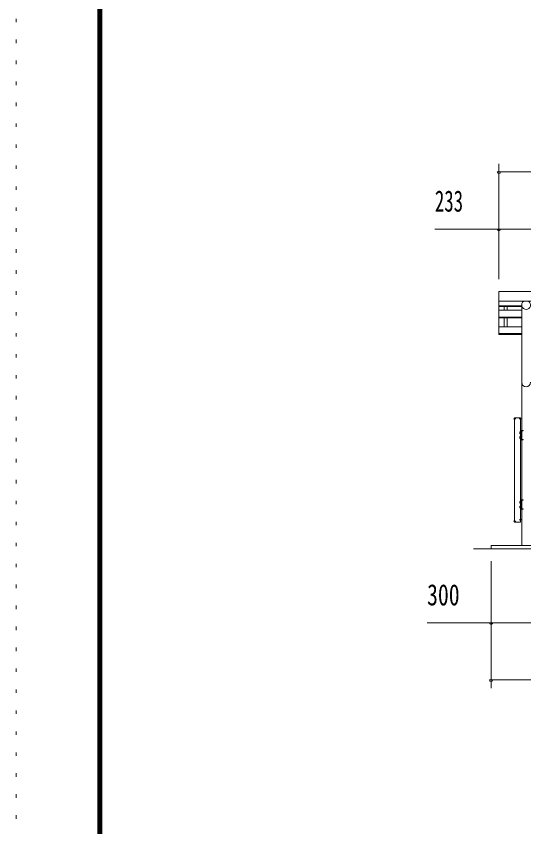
# Model space of a CAD drawing. Units: millimetres, scale not verified. Extents: x -37128 to 37128, y -14700 to 14700.
# Drawn here: x -4452 to -98, y 741 to 7701 of the extents above; entities that cross this region are included whole.
import ezdxf
from ezdxf.enums import TextEntityAlignment as Align

# ---------------------------------------------------------------- set-up
doc = ezdxf.new("R2010")
doc.units = ezdxf.units.MM
doc.header["$LTSCALE"] = 60
doc.linetypes.add('USER3', pattern=[24, 12, -5, 2, -5])
doc.linetypes.add('USER4', pattern=[3, 0.5, -2.5])
for name, color, linetype, lineweight in [('0-2_1-0BOLD', 7, 'Continuous', 18), ('0-3_1-2CENTER', 3, 'USER3', 18), ('0-4_1-4THIN', 4, 'Continuous', 18), ('0-5_1-5DIM', 3, 'Continuous', 18), ('0-C_F-F', 5, 'Continuous', 18), ('0-D_F-E_J_ADD', 3, 'USER4', 18)]:
    doc.layers.add(name, color=color, linetype=linetype, lineweight=lineweight)
doc.styles.add('ＭＳ ゴシック', font='')
doc.styles.get('ＭＳ ゴシック').set_extended_font_data('MS Gothic')

msp = doc.modelspace()

# ---------------------------------------------------------------- linework, layer by layer
at = {"layer": '0-2_1-0BOLD'}
for p, q in [((-310.47, 5337.73), (7505.53, 5337.73)), ((7505.53, 5254.08), (-310.47, 5254.08)), ((-115.62, 5222.1), (-115.62, 3157.54)), ((-310.47, 5212.89), (-115.62, 5212.89)), ((-115.62, 5209.34), (-310.47, 5209.34)), ((-310.47, 5177.13), (-115.62, 5177.13)), ((-310.47, 5118.3), (-115.62, 5118.3)), ((-115.62, 5112.4), (-310.47, 5112.4)), ((-310.47, 5034.68), (-115.62, 5034.68)), ((-115.62, 4977.04), (-310.47, 4977.04)), ((-178.12, 4247.04), (-179.24, 4246.94)), ((-125.12, 4253.54), (-178.12, 4253.54)), ((-125.12, 4132.04), (-125.12, 4253.54)), ((-125.12, 4247.04), (-124, 4246.94)), ((-178.12, 4240.04), (-179.24, 4240.14)), ((-178.41, 4240.04), (-178.12, 4240.04)), ((-125.12, 4240.04), (-124, 4240.14)), ((-124.83, 4240.04), (-125.12, 4240.04)), ((-130.72, 4129.84), (-130.02, 4131.05)), ((-130.72, 4117.24), (-130.72, 4129.84)), ((-130.72, 4117.24), (-130.02, 4116.03)), ((-130.02, 4131.05), (-125.22, 4131.05)), ((-130.02, 4127.29), (-125.22, 4127.29)), ((-130.02, 4119.79), (-125.22, 4119.79)), ((-130.02, 4116.03), (-125.22, 4116.03)), ((-125.22, 4132.04), (-123.62, 4132.04)), ((-125.22, 4115.04), (-125.22, 4132.04)), ((-125.22, 4115.04), (-123.62, 4115.04)), ((-125.12, 4092.04), (-125.12, 4115.04)), ((-123.62, 4139.54), (-123.62, 4067.54)), ((-121.32, 4139.54), (-121.32, 4067.54)), ((-119.72, 4117.29), (-121.32, 4117.29)), ((-116.23, 4129.31), (-119.72, 4129.31)), ((-116.23, 4126.43), (-119.72, 4126.43)), ((-116.23, 4120.65), (-119.72, 4120.65)), ((-119.62, 4143.54), (-103.62, 4143.54)), ((-119.62, 4141.24), (-103.62, 4141.24)), ((-115.72, 4128.44), (-116.23, 4129.31)), ((-115.72, 4118.64), (-115.72, 4128.44)), ((-103.62, 4141.24), (-103.62, 4143.54)), ((-130.72, 4089.84), (-130.02, 4091.05)), ((-130.72, 4077.24), (-130.72, 4089.84)), ((-130.72, 4077.24), (-130.02, 4076.03)), ((-130.02, 4091.05), (-125.22, 4091.05)), ((-130.02, 4087.29), (-125.22, 4087.29)), ((-130.02, 4079.79), (-125.22, 4079.79)), ((-130.02, 4076.03), (-125.22, 4076.03)), ((-125.22, 4092.04), (-123.62, 4092.04)), ((-125.22, 4075.04), (-125.22, 4092.04)), ((-125.22, 4075.04), (-123.62, 4075.04)), ((-125.12, 3357.54), (-125.12, 4075.04)), ((-119.72, 4089.79), (-121.32, 4089.79)), ((-116.23, 4086.43), (-119.72, 4086.43)), ((-116.23, 4080.65), (-119.72, 4080.65)), ((-116.23, 4077.77), (-119.72, 4077.77)), ((-119.62, 4065.84), (-103.62, 4065.84)), ((-119.62, 4063.54), (-103.62, 4063.54)), ((-115.72, 4078.64), (-116.23, 4077.77)), ((-115.72, 4088.44), (-115.72, 4078.64)), ((-103.62, 4063.54), (-103.62, 4065.84)), ((-130.72, 3533.84), (-130.02, 3535.05)), ((-130.72, 3521.24), (-130.72, 3533.84)), ((-130.72, 3521.24), (-130.02, 3520.03)), ((-130.72, 3493.84), (-130.02, 3495.05)), ((-130.72, 3481.24), (-130.72, 3493.84)), ((-130.72, 3481.24), (-130.02, 3480.03)), ((-130.02, 3535.05), (-125.22, 3535.05)), ((-130.02, 3531.29), (-125.22, 3531.29)), ((-130.02, 3523.79), (-125.22, 3523.79)), ((-130.02, 3520.03), (-125.22, 3520.03)), ((-130.02, 3495.05), (-125.22, 3495.05)), ((-130.02, 3491.29), (-125.22, 3491.29)), ((-130.02, 3483.79), (-125.22, 3483.79)), ((-125.22, 3536.04), (-123.62, 3536.04)), ((-125.22, 3519.04), (-125.22, 3536.04)), ((-125.22, 3519.04), (-123.62, 3519.04)), ((-125.22, 3496.04), (-123.62, 3496.04)), ((-125.22, 3479.04), (-125.22, 3496.04)), ((-123.62, 3543.54), (-123.62, 3471.54)), ((-121.32, 3543.54), (-121.32, 3471.54)), ((-119.72, 3521.29), (-121.32, 3521.29)), ((-119.72, 3493.79), (-121.32, 3493.79)), ((-116.23, 3533.31), (-119.72, 3533.31)), ((-116.23, 3530.43), (-119.72, 3530.43)), ((-116.23, 3524.65), (-119.72, 3524.65)), ((-116.23, 3490.43), (-119.72, 3490.43)), ((-116.23, 3484.65), (-119.72, 3484.65)), ((-116.23, 3481.77), (-119.72, 3481.77)), ((-119.62, 3547.54), (-103.62, 3547.54)), ((-119.62, 3545.24), (-103.62, 3545.24)), ((-115.72, 3532.44), (-116.23, 3533.31)), ((-115.72, 3482.64), (-116.23, 3481.77)), ((-115.72, 3522.64), (-115.72, 3532.44)), ((-115.72, 3492.44), (-115.72, 3482.64)), ((-103.62, 3545.24), (-103.62, 3547.54)), ((-130.02, 3480.03), (-125.22, 3480.03)), ((-125.22, 3479.04), (-123.62, 3479.04)), ((-119.62, 3469.84), (-103.62, 3469.84)), ((-119.62, 3467.54), (-103.62, 3467.54)), ((-103.62, 3467.54), (-103.62, 3469.84)), ((-178.12, 3368.04), (-179.24, 3367.94)), ((-178.12, 3361.04), (-179.24, 3361.14)), ((-178.41, 3361.04), (-178.12, 3361.04)), ((-125.12, 3381.04), (-124, 3380.94)), ((-125.12, 3374.04), (-124, 3374.14)), ((-124.83, 3374.04), (-125.12, 3374.04)), ((-377.47, 3157.54), (-377.47, 3127.54)), ((7572.53, 3157.54), (-377.47, 3157.54)), ((-527.47, 3127.54), (7722.53, 3127.54))]:
    msp.add_line(p, q, dxfattribs=at)
for points in [[(-115.62, 4968.7), (-310.47, 4968.7), (-310.47, 5337.73)], [(-178.12, 4253.54), (-178.12, 3357.54), (-125.12, 3357.54)], [(-119.72, 4117.29), (-119.72, 4129.79), (-121.32, 4129.79)], [(-115.72, 4118.64), (-116.23, 4117.77), (-119.72, 4117.77)], [(-119.72, 4089.79), (-119.72, 4077.29), (-121.32, 4077.29)], [(-115.72, 4088.44), (-116.23, 4089.31), (-119.72, 4089.31)], [(-119.72, 3521.29), (-119.72, 3533.79), (-121.32, 3533.79)], [(-119.72, 3493.79), (-119.72, 3481.29), (-121.32, 3481.29)], [(-115.72, 3522.64), (-116.23, 3521.77), (-119.72, 3521.77)], [(-115.72, 3492.44), (-116.23, 3493.31), (-119.72, 3493.31)]]:
    msp.add_lwpolyline(points, dxfattribs=at)
for centre, radius, start, end in [((-77.47, 5222.1), 38.15, 123.05154, 56.94846), ((-77.47, 4557.54), 38.15, 180, 0), ((-171.72, 4243.54), 9, 164.11915, 195.88085), ((-179.13, 4245.65), 1.3, 95, 164.11915), ((-124.12, 4245.65), 1.3, 15.88085, 85), ((-131.52, 4243.54), 9, 344.11915, 15.88085), ((-179.13, 4241.43), 1.3, 195.88085, 265), ((-124.12, 4241.43), 1.3, 275, 344.11915), ((-127.85, 4129.17), 2.88, 180, 220.72682), ((-127.85, 4117.91), 2.88, 139.27318, 180), ((-120.26, 4123.54), 10.46, 158.97459, 201.02541), ((-119.62, 4139.54), 4, 90, 180), ((-119.62, 4139.54), 1.7, 90, 180), ((-118.04, 4127.87), 2.32, 321.45376, 0), ((-118.04, 4119.21), 2.32, 0, 38.53143), ((-124.23, 4123.54), 8.51, 340.16867, 19.82911), ((-127.85, 4089.17), 2.88, 180, 220.72682), ((-127.85, 4077.91), 2.88, 139.27318, 180), ((-120.26, 4083.54), 10.46, 158.97459, 201.02541), ((-119.62, 4067.54), 4, 180, 270), ((-119.62, 4067.54), 1.7, 180, 270), ((-118.04, 4087.87), 2.32, 321.46857, 0), ((-118.04, 4079.21), 2.32, 0, 38.54624), ((-124.23, 4083.54), 8.51, 340.17089, 19.83133), ((-127.85, 3533.17), 2.88, 180, 220.72682), ((-127.85, 3521.91), 2.88, 139.27318, 180), ((-127.85, 3493.17), 2.88, 180, 220.72682), ((-127.85, 3481.91), 2.88, 139.27318, 180), ((-120.26, 3527.54), 10.46, 158.97459, 201.02541), ((-120.26, 3487.54), 10.46, 158.97459, 201.02541), ((-119.62, 3543.54), 4, 90, 180), ((-119.62, 3543.54), 1.7, 90, 180), ((-118.04, 3531.87), 2.32, 321.45376, 0), ((-118.04, 3523.21), 2.32, 0, 38.53143), ((-118.04, 3491.87), 2.32, 321.46857, 0), ((-118.04, 3483.21), 2.32, 0, 38.54624), ((-124.23, 3527.54), 8.51, 340.16867, 19.82911), ((-124.23, 3487.54), 8.51, 340.17089, 19.83133), ((-119.62, 3471.54), 4, 180, 270), ((-119.62, 3471.54), 1.7, 180, 270), ((-171.72, 3364.54), 9, 164.11915, 195.88085), ((-179.13, 3366.65), 1.3, 95, 164.11915), ((-179.13, 3362.43), 1.3, 195.88085, 265), ((-124.12, 3379.65), 1.3, 15.88085, 85), ((-124.12, 3375.43), 1.3, 275, 344.11915), ((-131.52, 3377.54), 9, 344.11915, 15.88085)]:
    msp.add_arc(centre, radius, start, end, dxfattribs=at)
at = {"layer": '0-3_1-2CENTER'}
for p, q in [((-185.72, 4243.54), (-166.12, 4243.54)), ((-117.52, 4243.54), (-137.12, 4243.54)), ((-113.46, 4123.54), (-135.63, 4123.54)), ((-113.46, 4083.54), (-135.63, 4083.54)), ((-113.46, 3527.54), (-135.63, 3527.54)), ((-113.46, 3487.54), (-135.63, 3487.54)), ((-185.72, 3364.54), (-166.12, 3364.54)), ((-117.52, 3377.54), (-137.12, 3377.54))]:
    msp.add_line(p, q, dxfattribs=at)
at = {"layer": '0-4_1-4THIN'}
for p, q in [((-264.97, 5209.34), (-264.97, 5177.13)), ((-239.98, 5177.13), (-239.98, 5209.34)), ((-264.97, 5112.4), (-264.97, 5034.68)), ((-239.98, 5034.68), (-239.98, 5112.4))]:
    msp.add_line(p, q, dxfattribs=at)
at = {"layer": '0-5_1-5DIM'}
for p, q in [((-310.47, 6433.54), (-310.47, 5443.54)), ((-296.47, 6363.54), (-324.47, 6363.54)), ((7505.53, 6363.54), (-310.47, 6363.54)), ((-859.97, 5873.54), (8055.03, 5873.54)), ((-296.47, 5873.54), (-324.47, 5873.54)), ((-377.47, 3022.54), (-377.47, 1932.54)), ((-926.97, 2492.54), (8122.03, 2492.54)), ((-363.47, 2492.54), (-391.47, 2492.54)), ((-363.47, 2002.54), (-391.47, 2002.54)), ((-377.47, 2002.54), (7572.53, 2002.54))]:
    msp.add_line(p, q, dxfattribs=at)
for centre in [(-310.47, 6363.54), (-310.47, 5873.54), (-377.47, 2492.54), (-377.47, 2002.54)]:
    msp.add_arc(centre, 14, 180, 0, dxfattribs=at)
at = {"layer": '0-C_F-F'}
for points in [[(36428.07, -14000), (36428.07, 14140), (-3751.93, 14140), (-3751.93, -14000)], [(36424.56, -13996.5), (-3748.43, -13996.5), (-3748.43, 14136.5), (36424.56, 14136.5)], [(36421.07, -13993), (36421.07, 14133), (-3744.93, 14133), (-3744.93, -13993)], [(36417.57, -13989.5), (36417.57, 14129.5), (-3741.43, 14129.5), (-3741.43, -13989.5)], [(36414.07, -13986), (36414.07, 14126), (-3737.93, 14126), (-3737.93, -13986)], [(36410.57, -13982.5), (36410.57, 14122.5), (-3734.43, 14122.5), (-3734.43, -13982.5)], [(36407.06, -13979), (-3730.93, -13979), (-3730.93, 14119), (36407.06, 14119)], [(36403.57, -13975.5), (-3727.43, -13975.5), (-3727.43, 14115.5), (36403.57, 14115.5)], [(36400.07, -13972), (36400.07, 14112), (-3723.93, 14112), (-3723.93, -13972)], [(36396.57, -13968.5), (-3720.43, -13968.5), (-3720.43, 14108.5), (36396.57, 14108.5)], [(36393.07, -13965), (36393.07, 14105), (-3716.93, 14105), (-3716.93, -13965)]]:
    msp.add_lwpolyline(points, close=True, dxfattribs=at)
at = {"layer": '0-D_F-E_J_ADD', "color": 5}
msp.add_lwpolyline([(37128.07, -14700), (37128.07, 14700), (-4451.93, 14700), (-4451.93, -14700)], close=True, dxfattribs=at)

# ---------------------------------------------------------------- texts
at = {"layer": '0-5_1-5DIM', "color": 7, "style": 'ＭＳ ゴシック'}
for s, width, p in [('233', 0.65, (-859.97, 5968.41)), ('300', 0.75, (-926.97, 2587.41))]:
    msp.add_text(s, height=182.3, dxfattribs=dict(at, width=width)).set_placement(p, align=Align.BOTTOM_LEFT)

doc.saveas('drawing.dxf')
